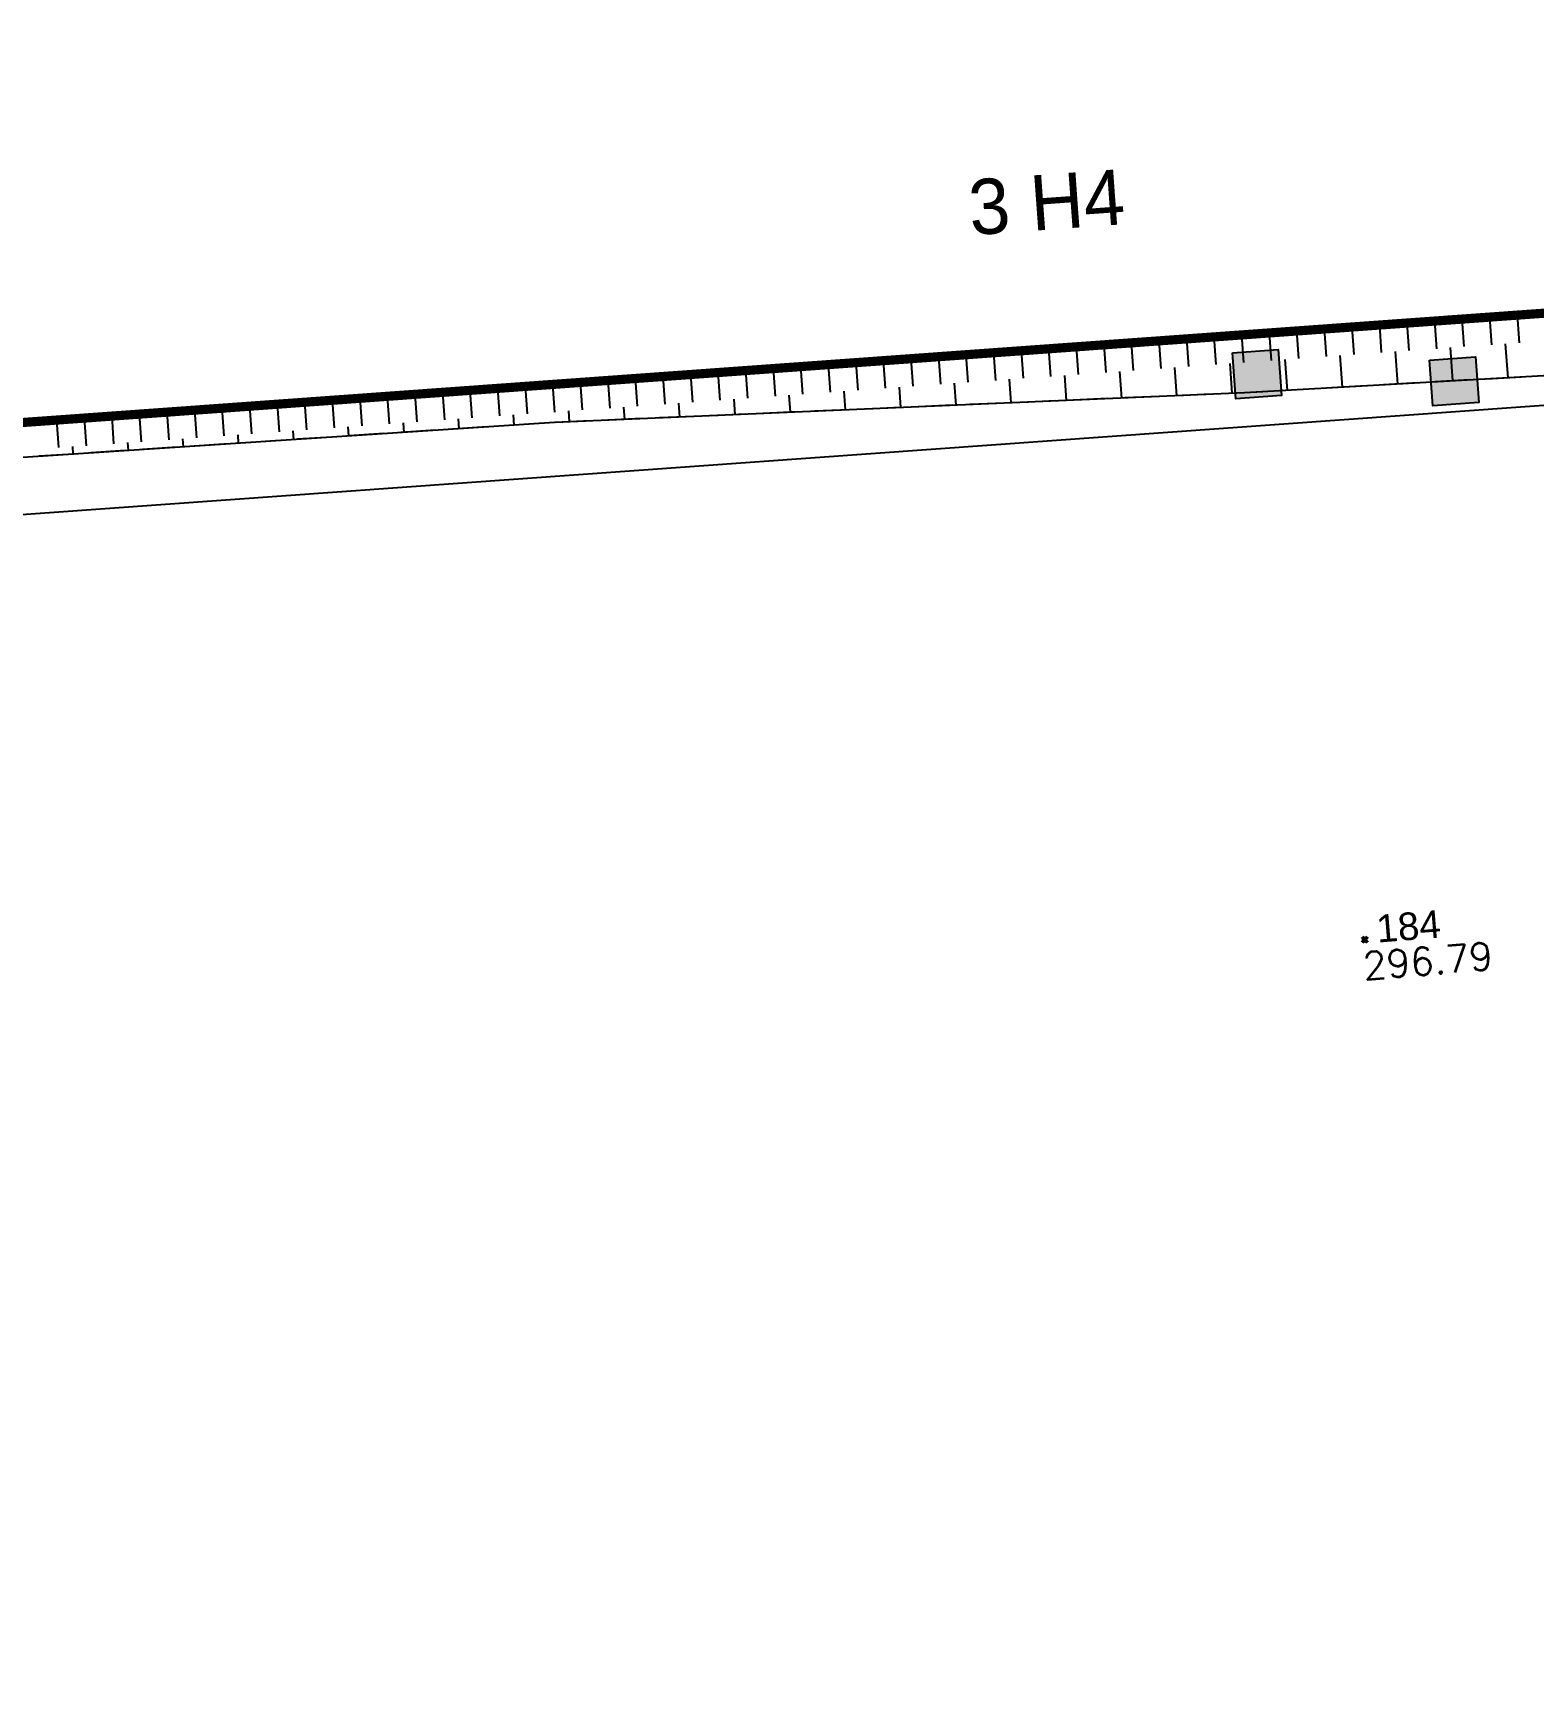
# Model space of a CAD drawing. Header units: metres. Extents: x 1851758 to 1852050, y 5187822 to 5188223.
# Drawn here: x 1851919.09 to 1851935.4, y 5187892.58 to 5187910.52 of the extents above; entities that cross this region are included whole.
import ezdxf
from ezdxf.enums import TextEntityAlignment as Align

# ---------------------------------------------------------------- set-up
doc = ezdxf.new("R2010")
doc.units = ezdxf.units.M
doc.header["$LTSCALE"] = 2.5
doc.header["$PDMODE"] = 35
doc.header["$PDSIZE"] = 0.03
doc.linetypes.add('L8', pattern=[0.225, 0.15, -0.075])
doc.layers.get('0').update_dxf_attribs({"linetype": 'CONTINUOUS', "lineweight": 30})
for name, color, linetype, plot in [('N', 1, 'CONTINUOUS', False), ('PRO_PAR_CONT_DA', 40, 'CONTINUOUS', False), ('PRO_PAR_CONT_DA_D', 7, 'CONTINUOUS', False)]:
    doc.layers.add(name, color=color, linetype=linetype, plot=plot)
for name, color, linetype, lineweight in [('P', 7, 'CONTINUOUS', 50), ('PRO_PAR', 1, 'CONTINUOUS', 35), ('PRO_PAR_DA', 1, 'CONTINUOUS', 35), ('PRO_PAR_SURF', 157, 'CONTINUOUS', 20), ('Z', 7, 'CONTINUOUS', 9)]:
    doc.layers.add(name, color=color, linetype=linetype, lineweight=lineweight)
for name, color, linetype in [('PFM_VRD ET 2D', 7, 'CONTINUOUS'), ('PRO_RES_TEL_TXT', 84, 'CONTINUOUS'), ('PRO_VOI', 7, 'CONTINUOUS'), ('PRO_VOI_TAMPON', 5, 'CONTINUOUS')]:
    doc.layers.add(name, color=color, linetype=linetype)
doc.styles.add('Ecriture', font='NEWSGOTN.TTF')
doc.styles.add('SIMPLEX', font='SIMPLEX.SHX', dxfattribs={"oblique": 27})
doc.styles.get("Standard").update_dxf_attribs({"font": 'arial.ttf'})

# ---------------------------------------------------------------- blocks, each defined once
blk = doc.blocks.new('TCPOINT')
blk.add_point((0, 0))
at = {"layer": 'N'}
blk.add_attdef('MAT', (0.2, 0.2), '', height=0.34, dxfattribs=at)
at = {"layer": 'Z', "style": 'SIMPLEX'}
blk.add_attdef('ALT', (0.2, -0.54), '', height=0.34, dxfattribs=at)
blk = doc.blocks.new('ASS02')
h = blk.add_hatch(color=256)
h.dxf.hatch_style = 1
h.paths.add_polyline_path([(0.5, -0.5), (0.5, 0.5), (-0.5, 0.5), (-0.5, -0.5)])
blk.add_lwpolyline([(0.5, -0.5), (0.5, 0.5), (-0.5, 0.5), (-0.5, -0.5)], close=True)

msp = doc.modelspace()

# ---------------------------------------------------------------- linework, layer by layer
at = {"layer": 'PFM_VRD ET 2D', "flags": 128}
msp.add_lwpolyline([(1851938.817, 5187906.989), (1851932.257, 5187906.617), (1851924.76, 5187906.295), (1851916.449, 5187905.748), (1851909.004, 5187905.053), (1851900.823, 5187904.51), (1851899.466, 5187904.467), (1851899.508, 5187902.89), (1851899.399, 5187902.635), (1851899.377, 5187902.626), (1851899.486, 5187902.532), (1851899.647, 5187896.387), (1851899.719, 5187894.33), (1851899.775, 5187893.796), (1851901.077, 5187884.6), (1851904.205, 5187884.671), (1851906.996, 5187884.818), (1851919.346, 5187885.497), (1851921.271, 5187885.509), (1851922.767, 5187885.519), (1851936.133, 5187887.535)], dxfattribs=at)
at = {"layer": 'PRO_PAR', "const_width": 0.1, "flags": 128}
msp.add_lwpolyline([(1851978.077, 5187891.845), (1851978.221, 5187892.236), (1851977.132, 5187910.471), (1851898.993, 5187904.858)], dxfattribs=at)
at = {"layer": 'PRO_PAR_CONT_DA', "flags": 128}
msp.add_lwpolyline([(1851978.077, 5187891.845), (1851978.221, 5187892.236), (1851977.132, 5187910.471), (1851898.993, 5187904.858), (1851900.327, 5187886.29)], close=True, dxfattribs=at)
at = {"layer": 'PRO_PAR_CONT_DA_D', "flags": 128}
msp.add_lwpolyline([(1851977.187, 5187892.783), (1851976.194, 5187909.401), (1851900.062, 5187903.932), (1851901.253, 5187887.359)], close=True, dxfattribs=at)
at = {"layer": 'PRO_PAR_DA', "flags": 128}
msp.add_lwpolyline([(1851978.077, 5187891.845), (1851978.221, 5187892.236), (1851977.132, 5187910.471), (1851898.993, 5187904.858)], dxfattribs=at)
at = {"layer": 'PRO_PAR_SURF', "flags": 128}
for points in [[(1851898.993, 5187904.858), (1851977.132, 5187910.471), (1851978.221, 5187892.236), (1851977.187, 5187889.419), (1851900.494, 5187883.965)], [(1851977.132, 5187910.471), (1851898.993, 5187904.858), (1851900.494, 5187883.965), (1851977.187, 5187889.419), (1851978.221, 5187892.236)], [(1851977.132, 5187910.471), (1851978.221, 5187892.236), (1851978.077, 5187891.845), (1851900.327, 5187886.29), (1851898.993, 5187904.858)]]:
    msp.add_lwpolyline(points, close=True, dxfattribs=at)
at = {"layer": 'PRO_VOI', "color": 32}
for p, q in [((1851934.32, 5187907.396, 296.131), (1851934.342, 5187907.096, 296.131)), ((1851934.62, 5187907.417, 296.131), (1851934.641, 5187907.118, 296.131)), ((1851934.919, 5187907.439, 296.131), (1851934.941, 5187907.139, 296.131)), ((1851935.218, 5187907.46, 296.131), (1851935.24, 5187907.161, 296.131)), ((1851931.925, 5187907.223, 296.131), (1851931.947, 5187906.924, 296.131)), ((1851932.225, 5187907.245, 296.131), (1851932.246, 5187906.946, 296.131)), ((1851932.524, 5187907.266, 296.131), (1851932.545, 5187906.967, 296.131)), ((1851932.823, 5187907.288, 296.131), (1851932.845, 5187906.989, 296.131)), ((1851933.123, 5187907.309, 296.131), (1851933.144, 5187907.01, 296.131)), ((1851933.422, 5187907.331, 296.131), (1851933.444, 5187907.032, 296.131)), ((1851933.722, 5187907.353, 296.131), (1851933.743, 5187907.053, 296.131)), ((1851934.021, 5187907.374, 296.131), (1851934.042, 5187907.075, 296.131)), ((1851929.53, 5187907.051, 296.131), (1851929.552, 5187906.752, 296.131)), ((1851929.83, 5187907.073, 296.131), (1851929.851, 5187906.774, 296.131)), ((1851930.129, 5187907.094, 296.131), (1851930.15, 5187906.795, 296.131)), ((1851930.428, 5187907.116, 296.131), (1851930.45, 5187906.817, 296.131)), ((1851930.728, 5187907.137, 296.131), (1851930.749, 5187906.838, 296.131)), ((1851931.027, 5187907.159, 296.131), (1851931.049, 5187906.86, 296.131)), ((1851931.326, 5187907.18, 296.131), (1851931.348, 5187906.881, 296.131)), ((1851931.626, 5187907.202, 296.131), (1851931.647, 5187906.903, 296.131)), ((1851933.893, 5187907.064, 296.131), (1851933.918, 5187906.711, 296.131)), ((1851934.491, 5187907.107, 296.131), (1851934.517, 5187906.745, 296.131)), ((1851935.09, 5187907.15, 296.131), (1851935.117, 5187906.779, 296.131)), ((1851926.836, 5187906.858, 296.131), (1851926.857, 5187906.559, 296.131)), ((1851927.135, 5187906.879, 296.131), (1851927.157, 5187906.58, 296.131)), ((1851927.434, 5187906.901, 296.131), (1851927.456, 5187906.602, 296.131)), ((1851927.734, 5187906.922, 296.131), (1851927.755, 5187906.623, 296.131)), ((1851928.033, 5187906.944, 296.131), (1851928.055, 5187906.645, 296.131)), ((1851928.333, 5187906.965, 296.131), (1851928.354, 5187906.666, 296.131)), ((1851928.632, 5187906.987, 296.131), (1851928.654, 5187906.688, 296.131)), ((1851928.931, 5187907.008, 296.131), (1851928.953, 5187906.709, 296.131)), ((1851929.231, 5187907.03, 296.131), (1851929.252, 5187906.731, 296.131)), ((1851931.498, 5187906.892, 296.131), (1851931.52, 5187906.585, 296.131)), ((1851932.096, 5187906.935, 296.131), (1851932.12, 5187906.611, 296.131)), ((1851932.695, 5187906.978, 296.131), (1851932.719, 5187906.643, 296.131)), ((1851933.294, 5187907.021, 296.131), (1851933.319, 5187906.677, 296.131)), ((1851924.441, 5187906.686, 296.131), (1851924.462, 5187906.387, 296.131)), ((1851924.74, 5187906.707, 296.131), (1851924.762, 5187906.408, 296.131)), ((1851925.039, 5187906.729, 296.131), (1851925.061, 5187906.43, 296.131)), ((1851925.339, 5187906.75, 296.131), (1851925.36, 5187906.451, 296.131)), ((1851925.638, 5187906.772, 296.131), (1851925.66, 5187906.473, 296.131)), ((1851925.938, 5187906.793, 296.131), (1851925.959, 5187906.494, 296.131)), ((1851926.237, 5187906.815, 296.131), (1851926.258, 5187906.516, 296.131)), ((1851926.536, 5187906.836, 296.131), (1851926.558, 5187906.537, 296.131)), ((1851928.504, 5187906.677, 296.131), (1851928.52, 5187906.456, 296.131)), ((1851929.103, 5187906.72, 296.131), (1851929.12, 5187906.482, 296.131)), ((1851929.701, 5187906.763, 296.131), (1851929.72, 5187906.508, 296.131)), ((1851930.3, 5187906.806, 296.131), (1851930.32, 5187906.534, 296.131)), ((1851930.899, 5187906.849, 296.131), (1851930.92, 5187906.56, 296.131)), ((1851922.046, 5187906.514, 296.131), (1851922.067, 5187906.215, 296.131)), ((1851922.345, 5187906.535, 296.131), (1851922.366, 5187906.236, 296.131)), ((1851922.644, 5187906.557, 296.131), (1851922.666, 5187906.258, 296.131)), ((1851922.944, 5187906.578, 296.131), (1851922.965, 5187906.279, 296.131)), ((1851923.243, 5187906.6, 296.131), (1851923.265, 5187906.301, 296.131)), ((1851923.543, 5187906.621, 296.131), (1851923.564, 5187906.322, 296.131)), ((1851923.842, 5187906.643, 296.131), (1851923.863, 5187906.344, 296.131)), ((1851924.141, 5187906.664, 296.131), (1851924.163, 5187906.365, 296.131)), ((1851926.109, 5187906.505, 296.131), (1851926.12, 5187906.353, 296.131)), ((1851926.708, 5187906.548, 296.131), (1851926.72, 5187906.379, 296.131)), ((1851927.306, 5187906.591, 296.131), (1851927.32, 5187906.405, 296.131)), ((1851927.905, 5187906.634, 296.131), (1851927.92, 5187906.431, 296.131)), ((1851919.351, 5187906.32, 296.131), (1851919.373, 5187906.021, 296.131)), ((1851919.651, 5187906.342, 296.131), (1851919.672, 5187906.042, 296.131)), ((1851919.95, 5187906.363, 296.131), (1851919.971, 5187906.064, 296.131)), ((1851920.249, 5187906.385, 296.131), (1851920.271, 5187906.085, 296.131)), ((1851920.549, 5187906.406, 296.131), (1851920.57, 5187906.107, 296.131)), ((1851920.848, 5187906.428, 296.131), (1851920.87, 5187906.128, 296.131)), ((1851921.147, 5187906.449, 296.131), (1851921.169, 5187906.15, 296.131)), ((1851921.447, 5187906.471, 296.131), (1851921.468, 5187906.171, 296.131)), ((1851921.746, 5187906.492, 296.131), (1851921.768, 5187906.193, 296.131)), ((1851923.714, 5187906.333, 296.131), (1851923.721, 5187906.226, 296.131)), ((1851924.312, 5187906.376, 296.131), (1851924.32, 5187906.266, 296.131)), ((1851924.911, 5187906.419, 296.131), (1851924.92, 5187906.302, 296.131)), ((1851925.51, 5187906.462, 296.131), (1851925.52, 5187906.327, 296.131)), ((1851921.319, 5187906.161, 296.131), (1851921.325, 5187906.069, 296.131)), ((1851921.917, 5187906.204, 296.131), (1851921.924, 5187906.108, 296.131)), ((1851922.516, 5187906.247, 296.131), (1851922.523, 5187906.148, 296.131)), ((1851923.115, 5187906.29, 296.131), (1851923.122, 5187906.187, 296.131)), ((1851919.522, 5187906.032, 296.131), (1851919.528, 5187905.951, 296.131)), ((1851920.121, 5187906.075, 296.131), (1851920.127, 5187905.99, 296.131)), ((1851920.72, 5187906.118, 296.131), (1851920.726, 5187906.029, 296.131))]:
    msp.add_line(p, q, dxfattribs=at)
at = {"layer": 'PRO_VOI', "color": 34, "linetype": 'L8', "elevation": 296.131, "flags": 128}
msp.add_lwpolyline([(1851977.967, 5187896.489), (1851977.399, 5187902.08), (1851977.194, 5187905.248), (1851976.726, 5187909.825), (1851976.719, 5187909.968), (1851968.03, 5187909.369), (1851959.683, 5187908.68), (1851953.838, 5187907.976), (1851949.206, 5187907.54), (1851938.817, 5187906.989), (1851932.257, 5187906.617), (1851924.76, 5187906.295), (1851916.449, 5187905.748), (1851909.004, 5187905.053), (1851899.466, 5187904.467), (1851899.486, 5187902.532), (1851899.788, 5187893.797)], dxfattribs=at)

# ---------------------------------------------------------------- block references
at = {"layer": 'P'}
ref = msp.add_blockref('TCPOINT', (1851933.564, 5187900.676, 296.79), dxfattribs=dict(at, rotation=301.9002445867005))
ref.add_attrib('MAT', '184', (1851933.702, 5187900.644, 296.79), dxfattribs={"layer": 'N', "height": 0.3, "rotation": 4.6408})
ref.add_attrib('ALT', '296.79', dxfattribs={"layer": 'Z', "height": 0.3, "rotation": 4.6408, "style": 'SIMPLEX'}).set_placement((1851933.532, 5187900.538, 296.79), align=Align.TOP_LEFT)
at = {"layer": 'PRO_VOI_TAMPON', "xscale": -0.4999999999999999, "yscale": 0.5, "rotation": 274.1089316045998}
for p in [(1851932.393, 5187906.818), (1851934.535, 5187906.741)]:
    msp.add_blockref('ASS02', p, dxfattribs=at)

# ---------------------------------------------------------------- texts
at = {"layer": 'PRO_RES_TEL_TXT', "linetype": 'Continuous', "ltscale": 0.2, "style": 'Ecriture'}
msp.add_text('3 H4', height=0.6, rotation=4.1089, dxfattribs=at).set_placement((1851929.283, 5187908.328))

doc.saveas('drawing.dxf')
